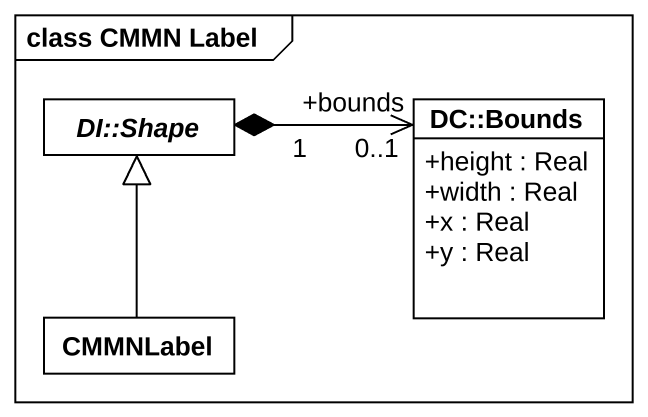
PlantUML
@startuml
mainframe class CMMN Label
hide circle
hide empty members
skinparam classAttributeIconSize 0
abstract class "DI::Shape" as DI_Shape
class "DC::Bounds" as DC_Bounds {
  +height : Real
  +width : Real
  +x : Real
  +y : Real
}
class CMMNLabel
DI_Shape "1" *-right-> "+bounds\n0..1" DC_Bounds
CMMNLabel -up-|> DI_Shape
@enduml
